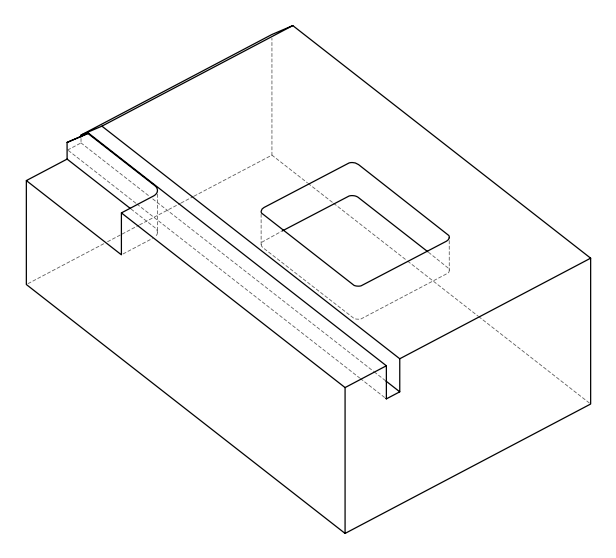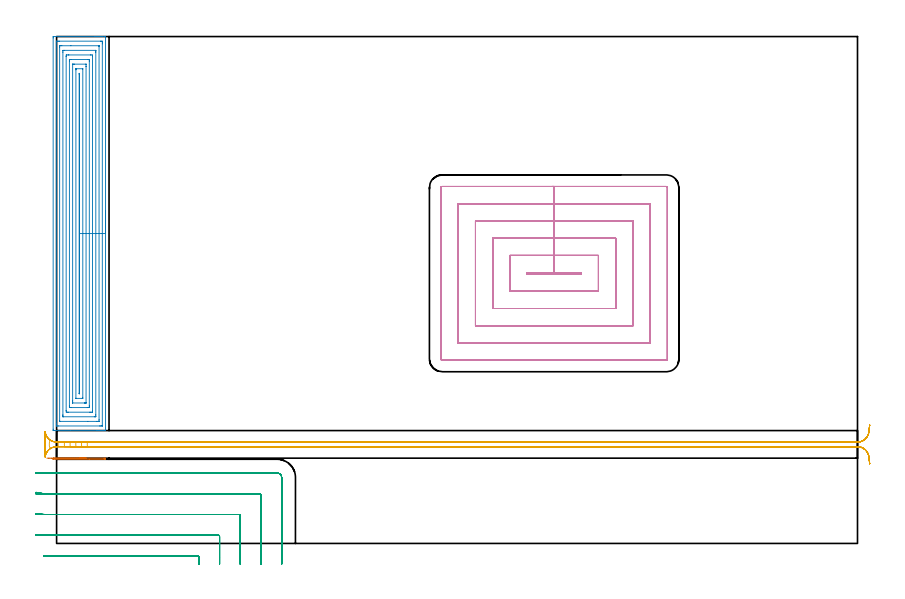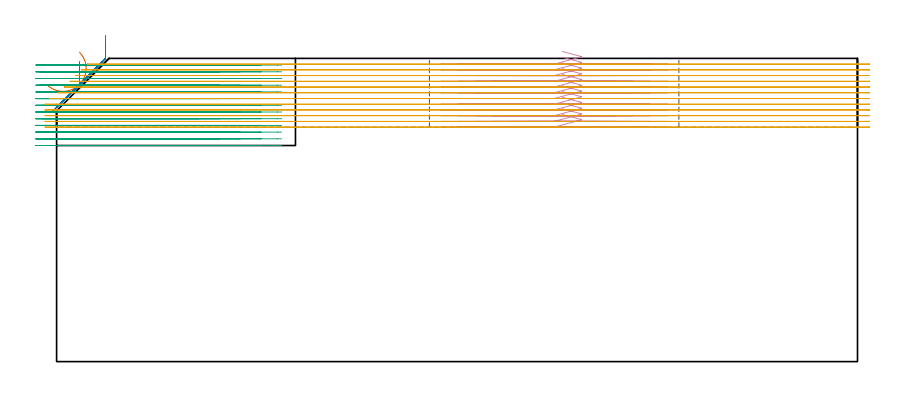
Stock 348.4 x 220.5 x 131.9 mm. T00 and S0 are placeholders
(PLAN: 5 operations, 2 tool changes, 76.9 min)
(1 AREA_MILL | FG_CHAMFER_SURFACE | UGT0205_001 | 0.39 min | 4365 mm3)
(2 AREA_MILL_1 | FG_CHAMFER_SURFACE_1 | UGT0205_001 | 12.55 min | 45337 mm3)
(3 MILL_CORNER_NOTCH_RECTANGULAR | CORNER_NOTCH_RECTANGULAR | NXT0201_011 | Follow Part, ap 3, ae 75% | 15.98 min | 141519 mm3)
(4 MILL_RECTANGULAR_POCKET | POCKET_RECTANGULAR_STRAIGHT | NXT0201_013 | Follow Part, ap 2.5, ae 75% | 30.51 min | 276970 mm3)
(5 MILL_RECTANGULAR_SLOT | SLOT_RECTANGULAR | NXT0201_013 | Follow Part, ap 2.5, ae 75% | 17.5 min | 122113 mm3)
(TOOL UGT0205_001 | Chamfer Mill 20 x 3 x 45 deg. | D20 FL50 Z2)
(TOOL NXT0201_011 | ENDMILL 12mm [2P460-1200-NA 1630] | D12 FL38 Z6)
(TOOL NXT0201_013 | ENDMILL 10mm | D10 FL30 Z4)
(OP 1 AREA_MILL)
G17 G21 G94 G90
T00 M6
G54
G17 G0 G90 X-4.242 Y37.1 S1061 M3
G43 Z141.9 H0
Z120.499
G94 G1 X-3.599 Z119.91 F250.
X-2.907 Z119.379
X-2.171 Z118.91
X-1.397 Z118.507
X-0.591 Z118.173
X0.241 Z117.911
X1.092 Z117.722
X1.957 Z117.608
X2.829 Z117.57
X3.7 Z117.608
X4.565 Z117.722
X5.417 Z117.911
X6.249 Z118.173
X7.055 Z118.507
X7.829 Z118.91
X8.565 Z119.379
X9.257 Z119.91
X9.9 Z120.499
X20.632 Z131.228
X20.885 Z131.48
X21.062 Y37.098 Z131.657
X21.296 Y37.09 Z131.89
X21.3 Y36.85 Z131.9
X21.296 Y36.61 Z131.89
X21.061 Y36.6 Z131.656
X14.227 Z124.826
X-1.459 Y36.601 Z109.14
X-1.494 Y36.61 Z109.105
X-1.5 Y36.621 Z109.1
Y36.718
X-1.499 Y36.85 Z109.101
X-1.495 Y37.052 Z109.104
X-1.492 Y37.096 Z109.107
X-1.085 Y37.1 Z109.514
X9.9 Z120.499
X10.489 Z121.142
X11.02 Z121.834
X11.489 Z122.57
X11.892 Z123.344
X12.226 Z124.15
X12.488 Z124.982
X12.677 Z125.834
X12.791 Z126.699
X12.829 Z127.57
X12.791 Z128.442
X12.677 Z129.307
X12.488 Z130.158
X12.226 Z130.99
X11.892 Z131.796
X11.489 Z132.57
X11.02 Z133.306
X10.489 Z133.998
X9.9 Z134.641
G0 Z141.9
M5
M2
(OP 2 AREA_MILL_1)
G17 G21 G94 G90
T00 M6
G54
G17 G0 G90 X21.3 Y144.8 S1061 M3
G43 Z141.9 H0
G94 G1 Y144.762 Z141.028 F250.
Y144.648 Z140.163
Y144.459 Z139.312
Y144.197 Z138.48
Y143.863 Z137.674
Y143.46 Z136.9
Y142.991 Z136.164
Y142.46 Z135.472
Y141.871 Z134.829
Y141.228 Z134.239
Y140.536 Z133.708
Y139.8 Z133.24
Y139.026 Z132.837
Y138.22 Z132.503
Y137.388 Z132.241
Y136.536 Z132.052
Y135.672 Z131.938
Y134.8 Z131.9
X21.301 Y49.11 Z131.899
X21.034 Y49.1 Z131.633
X20.323 Z130.922
X19.69 Z130.29
X19.128 Z129.724
X18.846 Z129.443
X18.249 Z128.846
X17.968 Z128.565
X17.37 Z127.964
X6.095 Z116.692
X-1.085 Z109.512
X-1.387 Y49.103 Z109.21
X-1.492 Y49.11 Z109.105
X-1.499 Y49.216 Z109.099
X-1.5 Y49.688 Z109.1
Y219.912
X-1.495 Y220.388 Z109.103
X-1.491 Y220.49 Z109.106
X-1.384 Y220.5 Z109.213
X16.79 Z127.385
X17.37 Z127.964
X17.968 Z128.565
X18.249 Z128.846
X18.846 Z129.443
X19.128 Z129.724
X19.69 Z130.29
X20.007 Z130.606
X20.885 Z131.484
X21.036 Y220.499 Z131.635
X21.294 Y220.49 Z131.893
X21.3 Y220.357 Z131.9
Y134.8
X19.886 Z130.486
X19.885 Y51.278 Z130.485
X19.884 Y51.182 Z130.484
X19.881 Y51.135 Z130.481
X19.88 Y51.118 Z130.48
X19.858 Y51.11 Z130.458
X19.491 Y51.102 Z130.091
X19.128 Y51.101 Z129.728
X18.614 Y51.1 Z129.214
X0.672 Y51.101 Z111.272
X0.155 Y51.104 Z110.755
X-0.009 Y51.11 Z110.591
X-0.079 Y51.132 Z110.521
X-0.084 Y51.346 Z110.516
X-0.085 Y51.471 Z110.515
X-0.086 Y52.239 Z110.514
X-0.085 Y218.322 Z110.515
X-0.084 Y218.418 Z110.516
X-0.082 Y218.465 Z110.518
X-0.08 Y218.482 Z110.52
X-0.058 Y218.49 Z110.542
X0.309 Y218.498 Z110.909
X0.672 Y218.499 Z111.272
X1.186 Y218.5 Z111.786
X19.128 Y218.499 Z129.728
X19.645 Y218.496 Z130.245
X19.809 Y218.49 Z130.409
X19.879 Y218.468 Z130.479
X19.884 Y218.254 Z130.484
X19.885 Y218.129 Z130.485
X19.886 Y217.361 Z130.486
Y134.8
X18.472 Z129.072
X18.471 Y53.919 Z129.071
X18.469 Y53.253 Z129.069
X18.466 Y53.141 Z129.066
X18.465 Y53.119 Z129.065
X18.449 Y53.11 Z129.049
X18.397 Y53.103 Z128.997
X18.249 Y53.101 Z128.849
X17.521 Y53.1 Z128.121
X13.566 Z124.166
X1.551 Y53.101 Z112.151
X1.4 Y53.103 Z112.
X1.358 Y53.106 Z111.958
X1.336 Y53.11 Z111.936
X1.334 Y53.12 Z111.934
X1.331 Y53.178 Z111.931
X1.329 Y53.253 Z111.929
Y215.681
X1.331 Y216.347 Z111.931
X1.333 Y216.459 Z111.933
X1.335 Y216.481 Z111.935
X1.352 Y216.49 Z111.952
X1.403 Y216.497 Z112.003
X1.551 Y216.499 Z112.151
X2.279 Y216.5 Z112.879
X6.234 Z116.834
X18.249 Y216.499 Z128.849
X18.4 Y216.497 Z129.
X18.443 Y216.494 Z129.043
X18.464 Y216.49 Z129.064
X18.466 Y216.48 Z129.066
X18.469 Y216.422 Z129.069
X18.471 Y216.347 Z129.071
X18.472 Y134.8 Z129.072
X17.057 Z127.657
Y55.927
X17.054 Y55.356 Z127.654
X17.05 Y55.162 Z127.65
X17.045 Y55.109 Z127.645
X17. Y55.107 Z127.6
X16.899 Y55.104 Z127.499
X16.491 Y55.1 Z127.091
X16.428 Z127.028
X2.895 Y55.101 Z113.495
X2.807 Y55.103 Z113.407
X2.764 Y55.108 Z113.364
X2.749 Y55.111 Z113.349
X2.748 Y55.123 Z113.348
X2.745 Y55.213 Z113.345
X2.743 Y55.609 Z113.343
Y55.927
Y213.673
X2.746 Y214.244 Z113.346
X2.75 Y214.438 Z113.35
X2.755 Y214.491 Z113.355
X2.8 Y214.493 Z113.4
X2.901 Y214.496 Z113.501
X3.309 Y214.5 Z113.909
X3.372 Z113.972
X16.905 Y214.499 Z127.505
X16.993 Y214.497 Z127.593
X17.036 Y214.492 Z127.636
X17.051 Y214.489 Z127.651
X17.052 Y214.477 Z127.652
X17.055 Y214.387 Z127.655
X17.057 Y213.991 Z127.657
Y213.673
Y134.8
X15.643 Z126.243
X15.642 Y57.709 Z126.242
Y57.68
X15.612 Y57.11 Z126.212
X15.331 Y57.103 Z125.931
X14.734 Y57.1 Z125.334
X14.455 Z125.055
X5.066 Z115.666
X4.787 Y57.101 Z115.387
X4.188 Y57.11 Z114.788
X4.159 Y57.709 Z114.759
X4.158 Y57.74 Z114.758
Y211.891
Y211.921
X4.188 Y212.49 Z114.788
X4.469 Y212.497 Z115.069
X5.066 Y212.5 Z115.666
X5.345 Z115.945
X14.734 Z125.334
X15.013 Y212.499 Z125.613
X15.612 Y212.49 Z126.212
X15.641 Y211.891 Z126.241
X15.642 Y211.86 Z126.242
X15.643 Y134.8 Z126.243
X14.229 Z124.829
X14.228 Y60.004 Z124.828
X14.226 Y59.492 Z124.826
X14.222 Y59.119 Z124.822
X13.855 Y59.109 Z124.455
X13.361 Y59.101 Z123.961
X6.33 Z116.93
X5.945 Y59.109 Z116.545
X5.578 Y59.122 Z116.178
X5.574 Y59.492 Z116.174
X5.572 Y59.871 Z116.172
X5.571 Y209.596 Z116.171
X5.574 Y210.108 Z116.174
X5.578 Y210.481 Z116.178
X5.945 Y210.491 Z116.545
X6.439 Y210.499 Z117.039
X13.47 Z124.07
X13.855 Y210.49 Z124.455
X14.222 Y210.478 Z124.822
X14.226 Y210.108 Z124.826
X14.228 Y209.729 Z124.828
X14.229 Y134.8 Z124.829
X12.815 Z123.415
X12.814 Y61.183 Z123.414
X12.813 Y61.138 Z123.413
X12.811 Y61.117 Z123.411
X12.81 Y61.113 Z123.41
X12.783 Y61.11 Z123.383
X12.441 Y61.102 Z123.041
X12.269 Y61.1 Z122.869
X12.097 Z122.697
X6.995 Y61.101 Z117.595
X6.991 Y61.104 Z117.591
X6.989 Y61.107 Z117.589
X6.987 Y61.274 Z117.587
X6.985 Y62.002 Z117.585
Y62.165
X6.986 Y208.417 Z117.586
X6.987 Y208.462 Z117.587
X6.989 Y208.483 Z117.589
X6.99 Y208.487 Z117.59
X7.017 Y208.49 Z117.617
X7.359 Y208.498 Z117.959
X7.531 Y208.5 Z118.131
X7.703 Z118.303
X12.805 Y208.499 Z123.405
X12.809 Y208.496 Z123.409
X12.811 Y208.493 Z123.411
X12.813 Y208.326 Z123.413
X12.815 Y207.598 Z123.415
Y207.435
Y134.8
X11.4 Z122.
Y63.578
X11.396 Y63.209 Z121.996
X11.393 Y63.111 Z121.993
X11.374 Y63.107 Z121.974
X11.323 Y63.102 Z121.923
X11.218 Y63.1 Z121.818
X11.175 Z121.775
X8.538 Y63.101 Z119.138
X8.408 Y63.11 Z119.008
X8.402 Y63.147 Z119.002
X8.4 Y63.16 Z119.
Y206.022
X8.404 Y206.391 Z119.004
X8.407 Y206.489 Z119.007
X8.426 Y206.493 Z119.026
X8.477 Y206.498 Z119.077
X8.582 Y206.5 Z119.182
X8.625 Z119.225
X11.262 Y206.499 Z121.862
X11.392 Y206.49 Z121.992
X11.398 Y206.453 Z121.998
X11.4 Y206.44 Z122.
Y134.8
X9.986 Z120.586
X9.985 Y65.372 Z120.585
X9.983 Y65.2 Z120.583
X9.98 Y65.119 Z120.58
X9.9 Y65.11 Z120.5
X9.82 Y65.119 Z120.42
X9.817 Y65.197 Z120.417
X9.814 Y65.371 Z120.414
Y204.045
X9.817 Y204.399 Z120.417
X9.82 Y204.481 Z120.42
X9.9 Y204.49 Z120.5
X9.98 Y204.481 Z120.58
X9.983 Y204.403 Z120.583
X9.985 Y204.229 Z120.585
X9.986 Y134.8 Z120.586
Y133.928 Z120.624
Y133.063 Z120.738
Y132.212 Z120.927
Y131.38 Z121.189
Y130.574 Z121.523
Y129.8 Z121.926
Y129.064 Z122.395
Y128.372 Z122.926
Y127.729 Z123.515
Y127.14 Z124.158
Y126.608 Z124.85
Y126.14 Z125.586
Y125.737 Z126.36
Y125.403 Z127.166
Y125.141 Z127.998
Y124.952 Z128.85
Y124.838 Z129.715
Y124.8 Z130.586
G0 Z141.9
M5
M2
(OP 3 MILL_CORNER_NOTCH_RECTANGULAR)
G17 G21 G94 G90
T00 M6
G54
G17 G0 G90 X61.9 Y-9. S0 M3
G43 Z141.9 H1
Z128.985
G94 G1 Y-6. F250.
G3 X61.304 Y-5.4 R0.6 F500.
G1 X-2.615
X-5.615 F250.
G0 Z141.9
X70.9 Y-9.
Z128.985
G1 Y-6.
Y3.004 F500.
G3 X70.304 Y3.6 R0.6
G1 X-4.473
G2 X-6. Y3.643 R27.
G1 X-8.995 Y3.813 F250.
G0 Z141.9
X79.9 Y-9.
Z128.985
G1 Y-6.
Y12.004 F500.
G3 X79.304 Y12.6 R0.6
G1 X-4.473
G2 X-6. Y12.665 R18.
G1 X-8.989 Y12.919 F250.
G0 Z141.9
X88.9 Y-9.
Z128.985
G1 Y-6.
Y21.003 F500.
G3 X88.303 Y21.6 R0.6
G1 X-4.473
G2 X-6. Y21.731 R9.
G1 X-8.956 Y22.24 F250.
G0 Z141.9
X97.9 Y-9.
Z128.985
G1 Y-6.
Y28.7 F500.
G3 X96. Y30.6 R1.9
G1 X-4.473
X-7.473 F250.
G0 Z141.9
X61.9 Y-9.
Z126.069
G1 Y-6.
G3 X61.304 Y-5.4 R0.6 F500.
G1 X-2.615
X-5.615 F250.
G0 Z141.9
X70.9 Y-9.
Z126.069
G1 Y-6.
Y3.004 F500.
G3 X70.304 Y3.6 R0.6
G1 X-4.473
G2 X-6. Y3.643 R27.
G1 X-8.995 Y3.813 F250.
G0 Z141.9
X79.9 Y-9.
Z126.069
G1 Y-6.
Y12.004 F500.
G3 X79.304 Y12.6 R0.6
G1 X-4.473
G2 X-6. Y12.665 R18.
G1 X-8.989 Y12.919 F250.
G0 Z141.9
X88.9 Y-9.
Z126.069
G1 Y-6.
Y21.003 F500.
G3 X88.303 Y21.6 R0.6
G1 X-4.473
G2 X-6. Y21.731 R9.
G1 X-8.956 Y22.24 F250.
G0 Z141.9
X97.9 Y-9.
Z126.069
G1 Y-6.
Y28.7 F500.
G3 X96. Y30.6 R1.9
G1 X-4.473
X-7.473 F250.
G0 Z141.9
X61.9 Y-9.
Z123.154
G1 Y-6.
G3 X61.304 Y-5.4 R0.6 F500.
G1 X-2.615
X-5.615 F250.
G0 Z141.9
X70.9 Y-9.
Z123.154
G1 Y-6.
Y3.004 F500.
G3 X70.304 Y3.6 R0.6
G1 X-4.473
G2 X-6. Y3.643 R27.
G1 X-8.995 Y3.813 F250.
G0 Z141.9
X79.9 Y-9.
Z123.154
G1 Y-6.
Y12.004 F500.
G3 X79.304 Y12.6 R0.6
G1 X-4.473
G2 X-6. Y12.665 R18.
G1 X-8.989 Y12.919 F250.
G0 Z141.9
X88.9 Y-9.
Z123.154
G1 Y-6.
Y21.003 F500.
G3 X88.303 Y21.6 R0.6
G1 X-4.473
G2 X-6. Y21.731 R9.
G1 X-8.956 Y22.24 F250.
G0 Z141.9
X97.9 Y-9.
Z123.154
G1 Y-6.
Y28.7 F500.
G3 X96. Y30.6 R1.9
G1 X-4.473
X-7.473 F250.
G0 Z141.9
X61.9 Y-9.
Z120.238
G1 Y-6.
G3 X61.304 Y-5.4 R0.6 F500.
G1 X-2.615
X-5.615 F250.
G0 Z141.9
X70.9 Y-9.
Z120.238
G1 Y-6.
Y3.004 F500.
G3 X70.304 Y3.6 R0.6
G1 X-4.473
G2 X-6. Y3.643 R27.
G1 X-8.995 Y3.813 F250.
G0 Z141.9
X79.9 Y-9.
Z120.238
G1 Y-6.
Y12.004 F500.
G3 X79.304 Y12.6 R0.6
G1 X-4.473
G2 X-6. Y12.665 R18.
G1 X-8.989 Y12.919 F250.
G0 Z141.9
X88.9 Y-9.
Z120.238
G1 Y-6.
Y21.003 F500.
G3 X88.303 Y21.6 R0.6
G1 X-4.473
G2 X-6. Y21.731 R9.
G1 X-8.956 Y22.24 F250.
G0 Z141.9
X97.9 Y-9.
Z120.238
G1 Y-6.
Y28.7 F500.
G3 X96. Y30.6 R1.9
G1 X-4.473
X-7.473 F250.
G0 Z141.9
X61.9 Y-9.
Z117.323
G1 Y-6.
G3 X61.304 Y-5.4 R0.6 F500.
G1 X-2.615
X-5.615 F250.
G0 Z141.9
X70.9 Y-9.
Z117.323
G1 Y-6.
Y3.004 F500.
G3 X70.304 Y3.6 R0.6
G1 X-4.791
G2 X-6. Y3.627 R27.
G1 X-8.997 Y3.761 F250.
G0 Z141.9
X79.9 Y-9.
Z117.323
G1 Y-6.
Y12.004 F500.
G3 X79.304 Y12.6 R0.6
G1 X-4.791
G2 X-6. Y12.641 R18.
G1 X-8.993 Y12.842 F250.
G0 Z141.9
X88.9 Y-9.
Z117.323
G1 Y-6.
Y21.003 F500.
G3 X88.303 Y21.6 R0.6
G1 X-4.791
G2 X-6. Y21.682 R9.
G1 X-8.973 Y22.085 F250.
G0 Z141.9
X97.9 Y-9.
Z117.323
G1 Y-6.
Y28.7 F500.
G3 X96. Y30.6 R1.9
G1 X-4.791
X-7.791 F250.
G0 Z141.9
X61.9 Y-9.
Z114.408
G1 Y-6.
G3 X61.304 Y-5.4 R0.6 F500.
G1 X-2.615
X-5.615 F250.
G0 Z141.9
X70.9 Y-9.
Z114.408
G1 Y-6.
Y3.004 F500.
G3 X70.304 Y3.6 R0.6
G1 X-5.966
X-6.
X-9. Y3.604 F250.
G0 Z141.9
X79.9 Y-9.
Z114.408
G1 Y-6.
Y12.004 F500.
G3 X79.304 Y12.6 R0.6
G1 X-5.966
X-6.
X-9. Y12.606 F250.
G0 Z141.9
X88.9 Y-9.
Z114.408
G1 Y-6.
Y21.003 F500.
G3 X88.303 Y21.6 R0.6
G1 X-5.966
X-6.
X-9. Y21.611 F250.
G0 Z141.9
X97.9 Y-9.
Z114.408
G1 Y-6.
Y28.7 F500.
G3 X96. Y30.6 R1.9
G1 X-5.966
X-8.966 F250.
G0 Z141.9
X61.9 Y-9.
Z111.492
G1 Y-6.
G3 X61.304 Y-5.4 R0.6 F500.
G1 X-2.615
X-5.615 F250.
G0 Z141.9
X70.9 Y-9.
Z111.492
G1 Y-6.
Y3.004 F500.
G3 X70.304 Y3.6 R0.6
G1 X-6.
X-9. F250.
G0 Z141.9
X79.9 Y-9.
Z111.492
G1 Y-6.
Y12.004 F500.
G3 X79.304 Y12.6 R0.6
G1 X-6.
X-9. F250.
G0 Z141.9
X88.9 Y-9.
Z111.492
G1 Y-6.
Y21.003 F500.
G3 X88.303 Y21.6 R0.6
G1 X-6.
X-9. F250.
G0 Z141.9
X97.9 Y-9.
Z111.492
G1 Y-6.
Y28.7 F500.
G3 X96. Y30.6 R1.9
G1 X-6.
X-9. F250.
G0 Z141.9
X61.9 Y-9.
Z108.577
G1 Y-6.
G3 X61.304 Y-5.4 R0.6 F500.
G1 X-2.615
X-5.615 F250.
G0 Z141.9
X70.9 Y-9.
Z108.577
G1 Y-6.
Y3.004 F500.
G3 X70.304 Y3.6 R0.6
G1 X-6.
X-9. F250.
G0 Z141.9
X79.9 Y-9.
Z108.577
G1 Y-6.
Y12.004 F500.
G3 X79.304 Y12.6 R0.6
G1 X-6.
X-9. F250.
G0 Z141.9
X88.9 Y-9.
Z108.577
G1 Y-6.
Y21.003 F500.
G3 X88.303 Y21.6 R0.6
G1 X-6.
X-9. F250.
G0 Z141.9
X97.9 Y-9.
Z108.577
G1 Y-6.
Y28.7 F500.
G3 X96. Y30.6 R1.9
G1 X-6.
X-9. F250.
G0 Z141.9
X61.9 Y-9.
Z105.662
G1 Y-6.
G3 X61.304 Y-5.4 R0.6 F500.
G1 X-2.615
X-5.615 F250.
G0 Z141.9
X70.9 Y-9.
Z105.662
G1 Y-6.
Y3.004 F500.
G3 X70.304 Y3.6 R0.6
G1 X-6.
X-9. F250.
G0 Z141.9
X79.9 Y-9.
Z105.662
G1 Y-6.
Y12.004 F500.
G3 X79.304 Y12.6 R0.6
G1 X-6.
X-9. F250.
G0 Z141.9
X88.9 Y-9.
Z105.662
G1 Y-6.
Y21.003 F500.
G3 X88.303 Y21.6 R0.6
G1 X-6.
X-9. F250.
G0 Z141.9
X97.9 Y-9.
Z105.662
G1 Y-6.
Y28.7 F500.
G3 X96. Y30.6 R1.9
G1 X-6.
X-9. F250.
G0 Z141.9
X61.9 Y-9.
Z102.746
G1 Y-6.
G3 X61.304 Y-5.4 R0.6 F500.
G1 X-2.615
X-5.615 F250.
G0 Z141.9
X70.9 Y-9.
Z102.746
G1 Y-6.
Y3.004 F500.
G3 X70.304 Y3.6 R0.6
G1 X-6.
X-9. F250.
G0 Z141.9
X79.9 Y-9.
Z102.746
G1 Y-6.
Y12.004 F500.
G3 X79.304 Y12.6 R0.6
G1 X-6.
X-9. F250.
G0 Z141.9
X88.9 Y-9.
Z102.746
G1 Y-6.
Y21.003 F500.
G3 X88.303 Y21.6 R0.6
G1 X-6.
X-9. F250.
G0 Z141.9
X97.9 Y-9.
Z102.746
G1 Y-6.
Y28.7 F500.
G3 X96. Y30.6 R1.9
G1 X-6.
X-9. F250.
G0 Z141.9
X61.9 Y-9.
Z99.831
G1 Y-6.
G3 X61.304 Y-5.4 R0.6 F500.
G1 X-2.615
X-5.615 F250.
G0 Z141.9
X70.9 Y-9.
Z99.831
G1 Y-6.
Y3.004 F500.
G3 X70.304 Y3.6 R0.6
G1 X-6.
X-9. F250.
G0 Z141.9
X79.9 Y-9.
Z99.831
G1 Y-6.
Y12.004 F500.
G3 X79.304 Y12.6 R0.6
G1 X-6.
X-9. F250.
G0 Z141.9
X88.9 Y-9.
Z99.831
G1 Y-6.
Y21.003 F500.
G3 X88.303 Y21.6 R0.6
G1 X-6.
X-9. F250.
G0 Z141.9
X97.9 Y-9.
Z99.831
G1 Y-6.
Y28.7 F500.
G3 X96. Y30.6 R1.9
G1 X-6.
X-9. F250.
G0 Z141.9
X61.9 Y-9.
Z96.915
G1 Y-6.
G3 X61.304 Y-5.4 R0.6 F500.
G1 X-2.615
X-5.615 F250.
G0 Z141.9
X70.9 Y-9.
Z96.915
G1 Y-6.
Y3.004 F500.
G3 X70.304 Y3.6 R0.6
G1 X-6.
X-9. F250.
G0 Z141.9
X79.9 Y-9.
Z96.915
G1 Y-6.
Y12.004 F500.
G3 X79.304 Y12.6 R0.6
G1 X-6.
X-9. F250.
G0 Z141.9
X88.9 Y-9.
Z96.915
G1 Y-6.
Y21.003 F500.
G3 X88.303 Y21.6 R0.6
G1 X-6.
X-9. F250.
G0 Z141.9
X97.9 Y-9.
Z96.915
G1 Y-6.
Y28.7 F500.
G3 X96. Y30.6 R1.9
G1 X-6.
X-9. F250.
G0 Z141.9
X61.9 Y-9.
Z94.
G1 Y-6.
G3 X61.304 Y-5.4 R0.6 F500.
G1 X-2.615
X-5.615 F250.
G0 Z141.9
X70.9 Y-9.
Z94.
G1 Y-6.
Y3.004 F500.
G3 X70.304 Y3.6 R0.6
G1 X-6.
X-9. F250.
G0 Z141.9
X79.9 Y-9.
Z94.
G1 Y-6.
Y12.004 F500.
G3 X79.304 Y12.6 R0.6
G1 X-6.
X-9. F250.
G0 Z141.9
X88.9 Y-9.
Z94.
G1 Y-6.
Y21.003 F500.
G3 X88.303 Y21.6 R0.6
G1 X-6.
X-9. F250.
G0 Z141.9
X97.9 Y-9.
Z94.
G1 Y-6.
Y28.7 F500.
G3 X96. Y30.6 R1.9
G1 X-6.
X-9. F250.
G0 Z141.9
M5
M2
(OP 4 MILL_RECTANGULAR_POCKET)
G17 G21 G94 G90
T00 M6
G54
G17 G0 G90 X220.055 Y117.2 S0 M3
G43 Z141.9 H0
Z134.9
G94 G1 X228.2 Z132.717 F250.
Y117.8 Z132.557
X216.45 Z129.408
X204.7 F500.
Y117.2
X228.2
Y117.8
X216.45
Y125.3
X197.2
Y109.7
X235.7
Y125.3
X216.45
Y132.8
X189.7
Y102.2
X243.2
Y132.8
X216.45
Y140.3
X182.2
Y94.7
X250.7
Y140.3
X216.45
Y147.8
X174.7
Y87.2
X258.2
Y147.8
X216.45
Y155.3
X167.7
G3 X167.2 Y154.8 R0.5
G1 Y80.2
G3 X167.7 Y79.7 R0.5
G1 X265.2
G3 X265.7 Y80.2 R0.5
G1 Y154.8
G3 X265.2 Y155.3 R0.5
G1 X216.45
X215.45
G0 X220.055 Y117.2 Z132.408
G1 X228.2 Z130.226 F250.
Y117.8 Z130.065
X216.45 Z126.917
X204.7 F500.
Y117.2
X228.2
Y117.8
X216.45
Y125.3
X197.2
Y109.7
X235.7
Y125.3
X216.45
Y132.8
X189.7
Y102.2
X243.2
Y132.8
X216.45
Y140.3
X182.2
Y94.7
X250.7
Y140.3
X216.45
Y147.8
X174.7
Y87.2
X258.2
Y147.8
X216.45
Y155.3
X167.7
G3 X167.2 Y154.8 R0.5
G1 Y80.2
G3 X167.7 Y79.7 R0.5
G1 X265.2
G3 X265.7 Y80.2 R0.5
G1 Y154.8
G3 X265.2 Y155.3 R0.5
G1 X216.45
X215.45
G0 X220.055 Y117.2 Z129.917
G1 X228.2 Z127.734 F250.
Y117.8 Z127.573
X216.45 Z124.425
X204.7 F500.
Y117.2
X228.2
Y117.8
X216.45
Y125.3
X197.2
Y109.7
X235.7
Y125.3
X216.45
Y132.8
X189.7
Y102.2
X243.2
Y132.8
X216.45
Y140.3
X182.2
Y94.7
X250.7
Y140.3
X216.45
Y147.8
X174.7
Y87.2
X258.2
Y147.8
X216.45
Y155.3
X167.7
G3 X167.2 Y154.8 R0.5
G1 Y80.2
G3 X167.7 Y79.7 R0.5
G1 X265.2
G3 X265.7 Y80.2 R0.5
G1 Y154.8
G3 X265.2 Y155.3 R0.5
G1 X216.45
X215.45
G0 X220.055 Y117.2 Z127.425
G1 X228.2 Z125.242 F250.
Y117.8 Z125.082
X216.45 Z121.933
X204.7 F500.
Y117.2
X228.2
Y117.8
X216.45
Y125.3
X197.2
Y109.7
X235.7
Y125.3
X216.45
Y132.8
X189.7
Y102.2
X243.2
Y132.8
X216.45
Y140.3
X182.2
Y94.7
X250.7
Y140.3
X216.45
Y147.8
X174.7
Y87.2
X258.2
Y147.8
X216.45
Y155.3
X167.7
G3 X167.2 Y154.8 R0.5
G1 Y80.2
G3 X167.7 Y79.7 R0.5
G1 X265.2
G3 X265.7 Y80.2 R0.5
G1 Y154.8
G3 X265.2 Y155.3 R0.5
G1 X216.45
X215.45
G0 X220.055 Y117.2 Z124.933
G1 X228.2 Z122.751 F250.
Y117.8 Z122.59
X216.45 Z119.442
X204.7 F500.
Y117.2
X228.2
Y117.8
X216.45
Y125.3
X197.2
Y109.7
X235.7
Y125.3
X216.45
Y132.8
X189.7
Y102.2
X243.2
Y132.8
X216.45
Y140.3
X182.2
Y94.7
X250.7
Y140.3
X216.45
Y147.8
X174.7
Y87.2
X258.2
Y147.8
X216.45
Y155.3
X167.7
G3 X167.2 Y154.8 R0.5
G1 Y80.2
G3 X167.7 Y79.7 R0.5
G1 X265.2
G3 X265.7 Y80.2 R0.5
G1 Y154.8
G3 X265.2 Y155.3 R0.5
G1 X216.45
X215.45
G0 X220.055 Y117.2 Z122.442
G1 X228.2 Z120.259 F250.
Y117.8 Z120.098
X216.45 Z116.95
X204.7 F500.
Y117.2
X228.2
Y117.8
X216.45
Y125.3
X197.2
Y109.7
X235.7
Y125.3
X216.45
Y132.8
X189.7
Y102.2
X243.2
Y132.8
X216.45
Y140.3
X182.2
Y94.7
X250.7
Y140.3
X216.45
Y147.8
X174.7
Y87.2
X258.2
Y147.8
X216.45
Y155.3
X167.7
G3 X167.2 Y154.8 R0.5
G1 Y80.2
G3 X167.7 Y79.7 R0.5
G1 X265.2
G3 X265.7 Y80.2 R0.5
G1 Y154.8
G3 X265.2 Y155.3 R0.5
G1 X216.45
X215.45
G0 X220.055 Y117.2 Z119.95
G1 X228.2 Z117.767 F250.
Y117.8 Z117.607
X216.45 Z114.458
X204.7 F500.
Y117.2
X228.2
Y117.8
X216.45
Y125.3
X197.2
Y109.7
X235.7
Y125.3
X216.45
Y132.8
X189.7
Y102.2
X243.2
Y132.8
X216.45
Y140.3
X182.2
Y94.7
X250.7
Y140.3
X216.45
Y147.8
X174.7
Y87.2
X258.2
Y147.8
X216.45
Y155.3
X167.7
G3 X167.2 Y154.8 R0.5
G1 Y80.2
G3 X167.7 Y79.7 R0.5
G1 X265.2
G3 X265.7 Y80.2 R0.5
G1 Y154.8
G3 X265.2 Y155.3 R0.5
G1 X216.45
X215.45
G0 X220.055 Y117.2 Z117.458
G1 X228.2 Z115.276 F250.
Y117.8 Z115.115
X216.45 Z111.967
X204.7 F500.
Y117.2
X228.2
Y117.8
X216.45
Y125.3
X197.2
Y109.7
X235.7
Y125.3
X216.45
Y132.8
X189.7
Y102.2
X243.2
Y132.8
X216.45
Y140.3
X182.2
Y94.7
X250.7
Y140.3
X216.45
Y147.8
X174.7
Y87.2
X258.2
Y147.8
X216.45
Y155.3
X167.7
G3 X167.2 Y154.8 R0.5
G1 Y80.2
G3 X167.7 Y79.7 R0.5
G1 X265.2
G3 X265.7 Y80.2 R0.5
G1 Y154.8
G3 X265.2 Y155.3 R0.5
G1 X216.45
X215.45
G0 X220.055 Y117.2 Z114.967
G1 X228.2 Z112.784 F250.
Y117.8 Z112.623
X216.45 Z109.475
X204.7 F500.
Y117.2
X228.2
Y117.8
X216.45
Y125.3
X197.2
Y109.7
X235.7
Y125.3
X216.45
Y132.8
X189.7
Y102.2
X243.2
Y132.8
X216.45
Y140.3
X182.2
Y94.7
X250.7
Y140.3
X216.45
Y147.8
X174.7
Y87.2
X258.2
Y147.8
X216.45
Y155.3
X167.7
G3 X167.2 Y154.8 R0.5
G1 Y80.2
G3 X167.7 Y79.7 R0.5
G1 X265.2
G3 X265.7 Y80.2 R0.5
G1 Y154.8
G3 X265.2 Y155.3 R0.5
G1 X216.45
X215.45
G0 X220.055 Y117.2 Z112.475
G1 X228.2 Z110.292 F250.
Y117.8 Z110.132
X216.45 Z106.983
X204.7 F500.
Y117.2
X228.2
Y117.8
X216.45
Y125.3
X197.2
Y109.7
X235.7
Y125.3
X216.45
Y132.8
X189.7
Y102.2
X243.2
Y132.8
X216.45
Y140.3
X182.2
Y94.7
X250.7
Y140.3
X216.45
Y147.8
X174.7
Y87.2
X258.2
Y147.8
X216.45
Y155.3
X167.7
G3 X167.2 Y154.8 R0.5
G1 Y80.2
G3 X167.7 Y79.7 R0.5
G1 X265.2
G3 X265.7 Y80.2 R0.5
G1 Y154.8
G3 X265.2 Y155.3 R0.5
G1 X216.45
X215.45
G0 X220.055 Y117.2 Z109.983
G1 X228.2 Z107.801 F250.
Y117.8 Z107.64
X216.45 Z104.492
X204.7 F500.
Y117.2
X228.2
Y117.8
X216.45
Y125.3
X197.2
Y109.7
X235.7
Y125.3
X216.45
Y132.8
X189.7
Y102.2
X243.2
Y132.8
X216.45
Y140.3
X182.2
Y94.7
X250.7
Y140.3
X216.45
Y147.8
X174.7
Y87.2
X258.2
Y147.8
X216.45
Y155.3
X167.7
G3 X167.2 Y154.8 R0.5
G1 Y80.2
G3 X167.7 Y79.7 R0.5
G1 X265.2
G3 X265.7 Y80.2 R0.5
G1 Y154.8
G3 X265.2 Y155.3 R0.5
G1 X216.45
X215.45
G0 X220.055 Y117.2 Z107.492
G1 X228.2 Z105.309 F250.
Y117.8 Z105.148
X216.45 Z102.
X204.7 F500.
Y117.2
X228.2
Y117.8
X216.45
Y125.3
X197.2
Y109.7
X235.7
Y125.3
X216.45
Y132.8
X189.7
Y102.2
X243.2
Y132.8
X216.45
Y140.3
X182.2
Y94.7
X250.7
Y140.3
X216.45
Y147.8
X174.7
Y87.2
X258.2
Y147.8
X216.45
Y155.3
X167.7
G3 X167.2 Y154.8 R0.5
G1 Y80.2
G3 X167.7 Y79.7 R0.5
G1 X265.2
G3 X265.7 Y80.2 R0.5
G1 Y154.8
G3 X265.2 Y155.3 R0.5
G1 X216.45
X215.45
G0 Z141.9
M5
M2
(OP 5 MILL_RECTANGULAR_SLOT)
G17 G21 G94 G90
T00 M6
G54
G17 G0 G90 X353.698 Y51.535 S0 M3
G43 Z141.9 H0
Z129.408
G94 G1 X353.37 Y48.553 F250.
G2 X348.4 Y44.1 R5. F500.
G1 X13.425
G3 X13.433 Y42.1 R5.
G1 X348.4
G2 X353.37 Y37.647 R5.
G1 X353.698 Y34.665 F250.
G0 Y51.535 Z126.917
G1 X353.37 Y48.553
G2 X348.4 Y44.1 R5. F500.
G1 X10.933
G3 X10.941 Y42.1 R5.
G1 X348.4
G2 X353.37 Y37.647 R5.
G1 X353.698 Y34.665 F250.
G0 Y51.535 Z124.425
G1 X353.37 Y48.553
G2 X348.4 Y44.1 R5. F500.
G1 X8.441
G3 X8.449 Y42.1 R5.
G1 X348.4
G2 X353.37 Y37.647 R5.
G1 X353.698 Y34.665 F250.
G0 Y51.535 Z121.933
G1 X353.37 Y48.553
G2 X348.4 Y44.1 R5. F500.
G1 X5.949
G3 X5.958 Y42.1 R5.
G1 X348.4
G2 X353.37 Y37.647 R5.
G1 X353.698 Y34.665 F250.
G0 Y51.535 Z119.442
G1 X353.37 Y48.553
G2 X348.4 Y44.1 R5. F500.
G1 X3.458
G3 X3.466 Y42.1 R5.
G1 X348.4
G2 X353.37 Y37.647 R5.
G1 X353.698 Y34.665 F250.
G0 Y51.535 Z116.95
G1 X353.37 Y48.553
G2 X348.4 Y44.1 R5. F500.
G1 X0.764
G3 X0.766 Y42.1 R5.
G1 X348.4
G2 X353.37 Y37.647 R5.
G1 X353.698 Y34.665 F250.
G0 Y51.535 Z114.458
G1 X353.37 Y48.553
G2 X348.4 Y44.1 R5. F500.
G1 X0.
G2 X-2.836 Y44.982 R5.
G3 X-2.835 Y41.219 R5.
G2 X0. Y42.1 R5.
G1 X348.4
G2 X353.37 Y37.647 R5.
G1 X353.698 Y34.665 F250.
G0 Y51.535 Z111.967
G1 X353.37 Y48.553
G2 X348.4 Y44.1 R5. F500.
G1 X0.
G2 X-4.563 Y47.055 R5.
G3 X-5. Y45.011 R5.
G1 Y41.229
G3 X-4.554 Y39.165 R5.
G2 X0. Y42.1 R5.
G1 X348.4
G2 X353.37 Y37.647 R5.
G1 X353.698 Y34.665 F250.
G0 Y51.535 Z109.475
G1 X353.37 Y48.553
G2 X348.4 Y44.1 R5. F500.
G1 X0.
G2 X-4.95 Y48.397 R5.
G1 X-4.98 Y48.4
G3 X-5. Y47.956 R5.
G1 Y38.201
G3 X-4.983 Y37.784 R5.
G1 X-4.953 Y37.786
G2 X0. Y42.1 R5.
G1 X348.4
G2 X353.37 Y37.647 R5.
G1 X353.698 Y34.665 F250.
G0 Y51.535 Z106.983
G1 X353.37 Y48.553
G2 X348.4 Y44.1 R5. F500.
G1 X0.
G2 X-4.97 Y48.553 R5.
G1 X-5.
Y37.647
X-4.97
G2 X0. Y42.1 R5.
G1 X348.4
G2 X353.37 Y37.647 R5.
G1 X353.698 Y34.665 F250.
G0 Y51.535 Z104.492
G1 X353.37 Y48.553
G2 X348.4 Y44.1 R5. F500.
G1 X0.
G2 X-4.97 Y48.553 R5.
G1 X-5.
Y37.647
X-4.97
G2 X0. Y42.1 R5.
G1 X348.4
G2 X353.37 Y37.647 R5.
G1 X353.698 Y34.665 F250.
G0 Y51.535 Z102.
G1 X353.37 Y48.553
G2 X348.4 Y44.1 R5. F500.
G1 X0.
G2 X-4.97 Y48.553 R5.
G1 X-5.
Y37.647
X-4.97
G2 X0. Y42.1 R5.
G1 X348.4
G2 X353.37 Y37.647 R5.
G1 X353.698 Y34.665 F250.
G0 Z141.9
M5
M2
